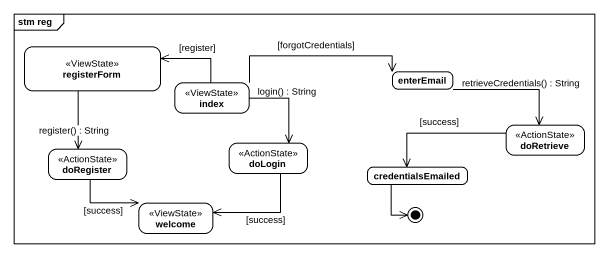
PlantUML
@startuml
mainframe stm reg
hide empty description
state registerForm <<ViewState>>
state index <<ViewState>>
state enterEmail
state doRetrieve <<ActionState>>
state doRegister <<ActionState>>
state doLogin <<ActionState>>
state welcome <<ViewState>>
state credentialsEmailed
registerForm --> doRegister : register() : String
index -left-> registerForm : [register]
index -right-> enterEmail : [forgotCredentials]
index --> doLogin : login() : String
enterEmail -right-> doRetrieve : retrieveCredentials() : String
doRetrieve -left-> credentialsEmailed : [success]
doRegister --> welcome : [success]
doLogin --> welcome : [success]
credentialsEmailed --> [*]
@enduml
